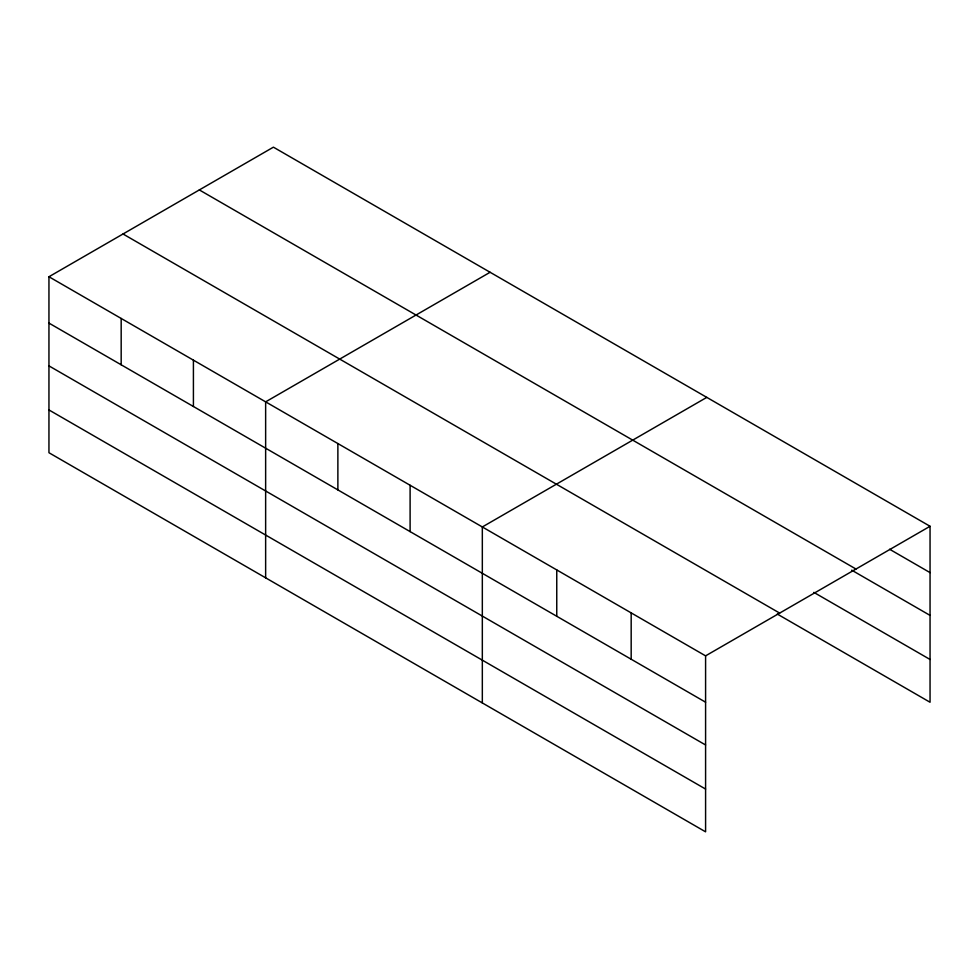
<?xml version="1.0" encoding="UTF-8"?>
<svg xmlns="http://www.w3.org/2000/svg" width="979" height="979" viewBox="0 0 979 979"><rect width="100%" height="100%" fill="white"/><g stroke="black" fill="none" stroke-linecap="round" stroke-linejoin="round"><path stroke-width="1.47" d="M705.59 744.982L705.59 655.857L48.95 276.751L48.95 452.726L705.59 831.832L705.59 744.982L48.95 365.877M777.289 614.053L930.05 702.249L930.05 526.274L273.41 147.168L48.95 276.751M490.1 272.272L265.639 401.855L265.639 577.83M706.789 397.376L482.329 526.959L482.329 702.946M705.59 655.857L930.05 526.274M889.581 549.243L930.05 572.617M199.337 189.926L855.976 569.032M851.718 570.17L930.05 615.387M813.855 592.381L930.05 659.467M123.024 233.993L779.663 613.099M48.95 323.094L705.59 702.2M48.95 409.944L705.59 789.062M631.174 612.891L631.174 659.234M556.757 569.925L556.757 616.268M410.103 485.266L410.103 531.597M337.877 443.56L337.877 489.904M193.414 360.162L193.414 406.493M121.176 318.456L121.176 364.8"/></g></svg>
